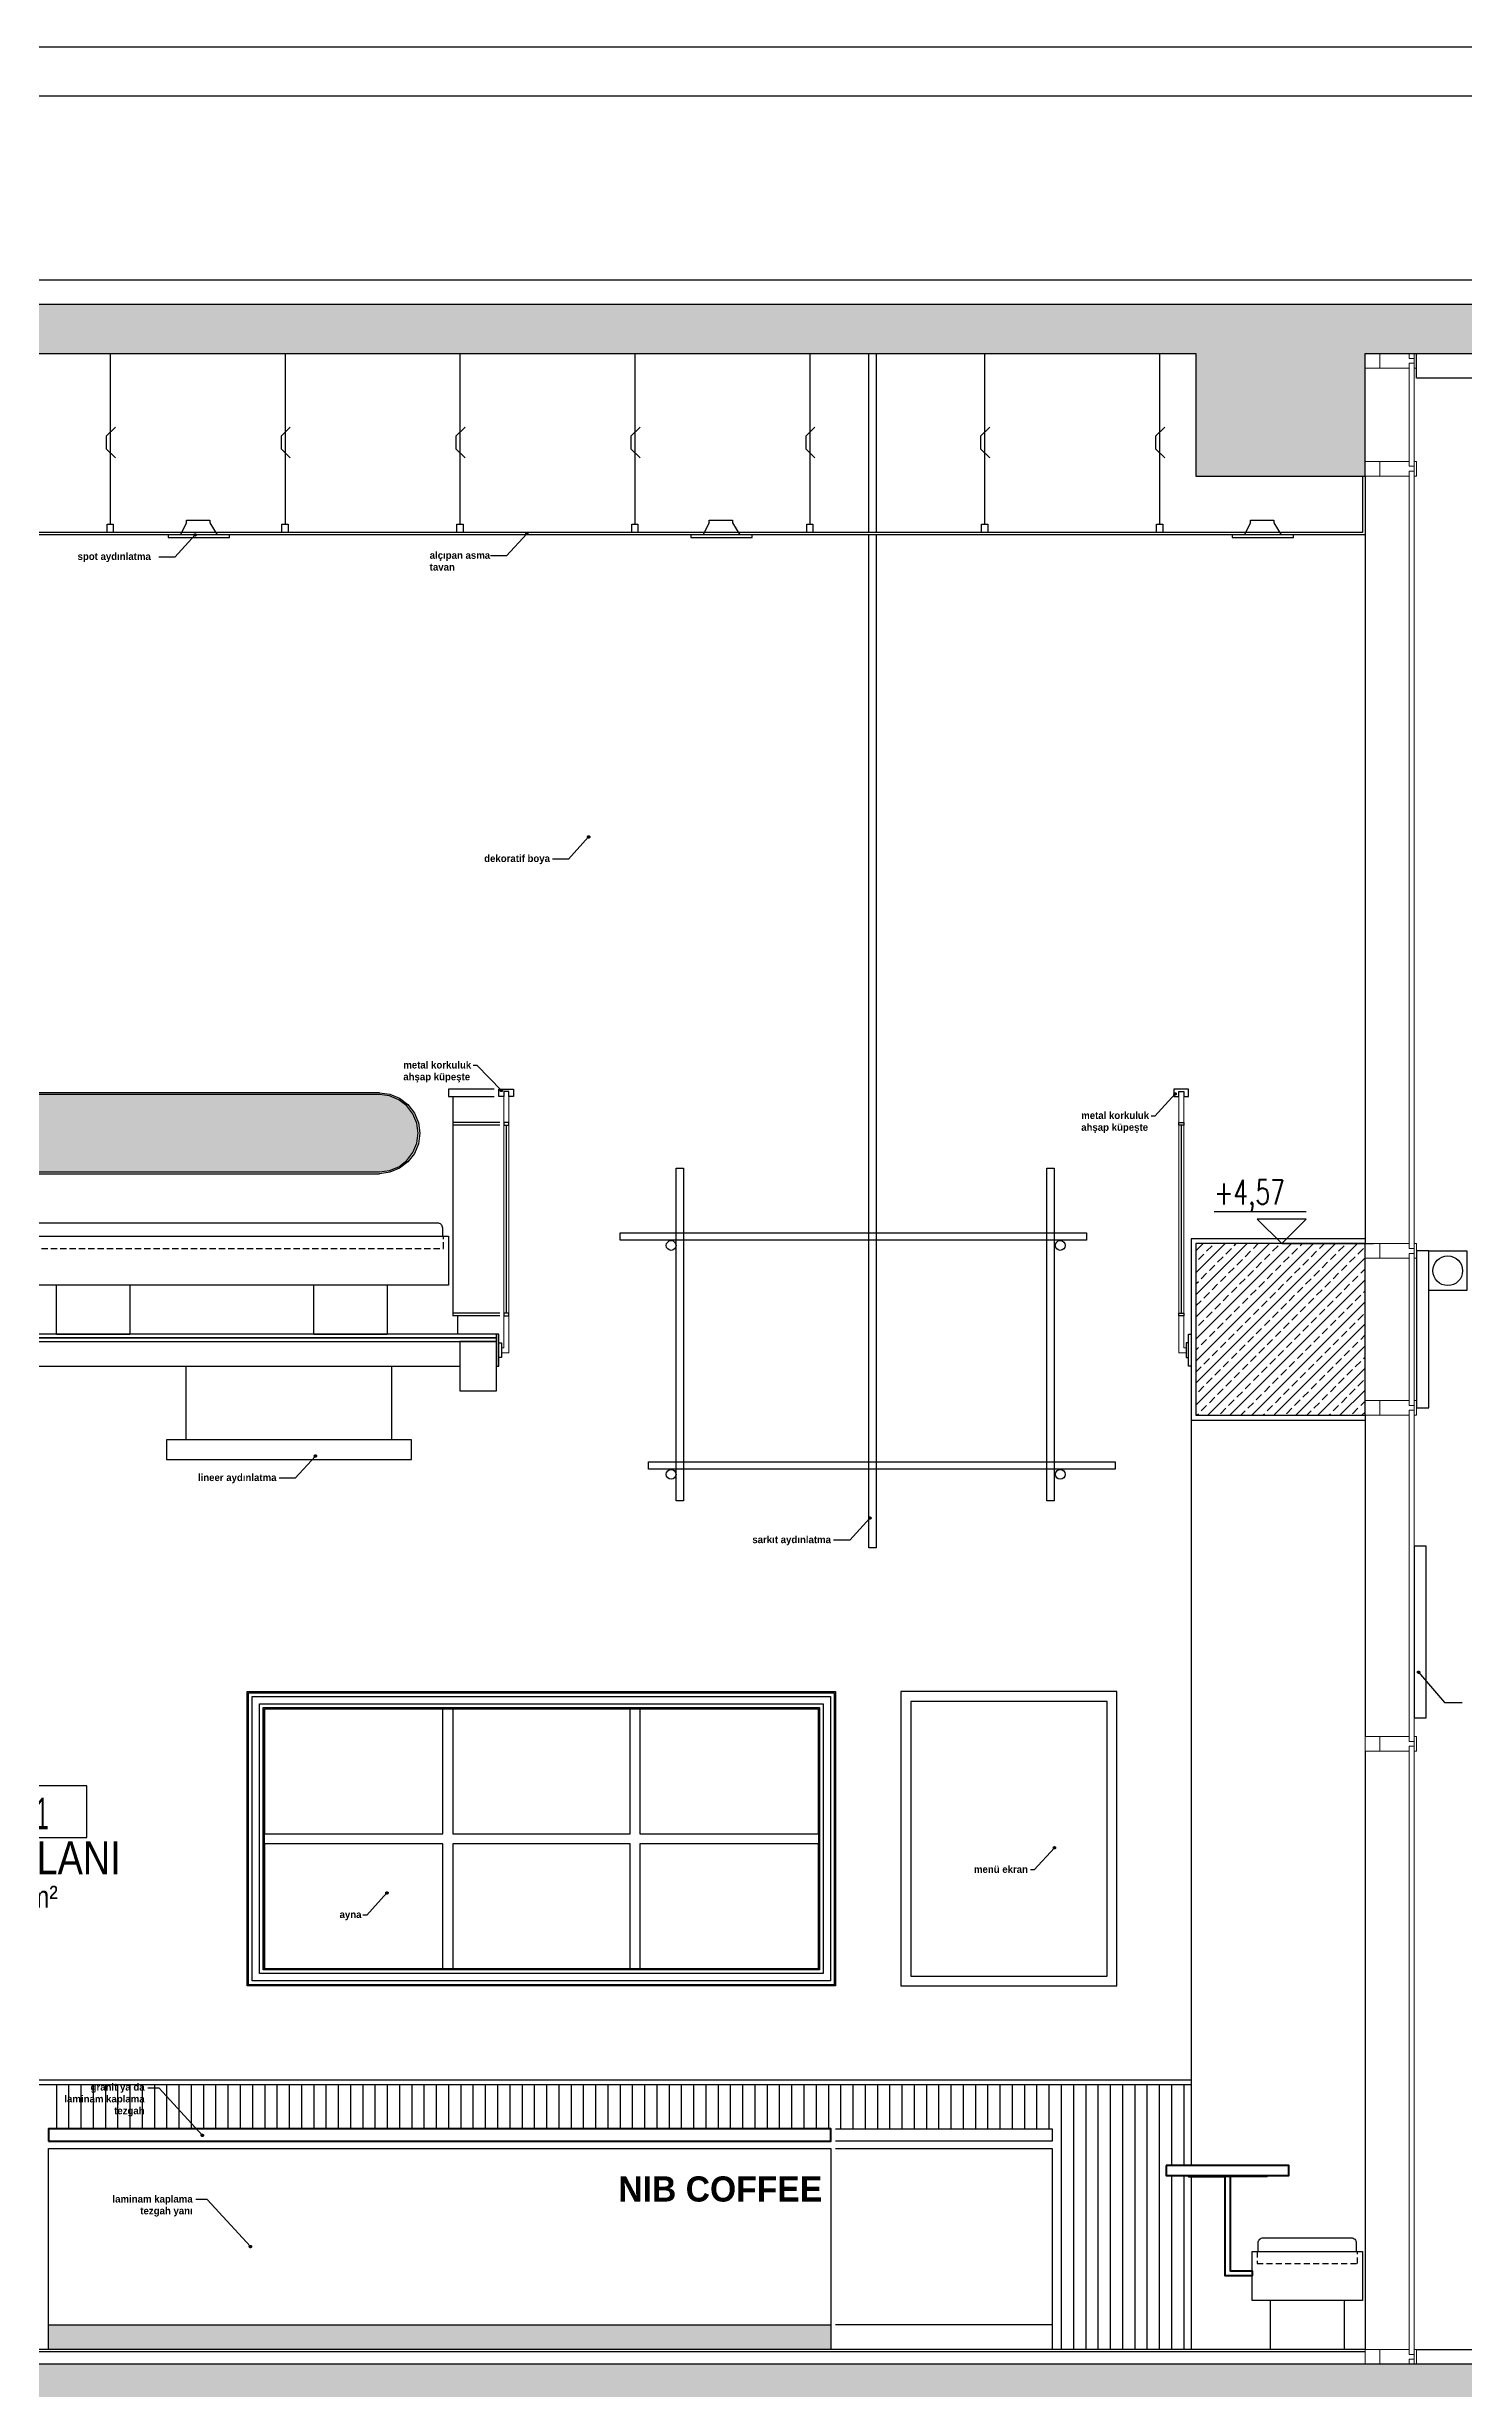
# Model space of a CAD drawing. Header units: millimetres. Extents: x 933584 to 974011, y 4545988 to 4553664.
# Drawn here: x 941756 to 942334, y 4547009 to 4547964 of the extents above; entities that cross this region are included whole.
import ezdxf
from ezdxf.enums import TextEntityAlignment as Align

# ---------------------------------------------------------------- set-up
doc = ezdxf.new("R2010")
doc.units = ezdxf.units.MM
doc.set_wipeout_variables(frame=1)
for name, pattern in [('( Hidden )', [0.375, 0.25, -0.125]), ('568_AVN_KES_01$0$HIDDEN', [0.375, 0.25, -0.125]), ('DOT2', [3.175, 0, -3.175]), ('HIDDEN', [9.525, 6.35, -3.175])]:
    doc.linetypes.add(name, pattern=pattern)
doc.layers.get('0').update_dxf_attribs({"color": 255})
for name, color, linetype in [('0-DMS-50', 143, 'Continuous'), ('0-HSL-HTC', 253, 'Continuous'), ('0-HSL-HTC_200', 1, 'Continuous'), ('0-HSL-SLD', 252, 'Continuous'), ('0-LNS-SLN', 6, 'Continuous'), ('0-LNS-SPL', 13, '568_AVN_KES_01$0$HIDDEN'), ('0-LNS-VLF', 11, 'Continuous'), ('0-TXT-PBX', 6, 'Continuous'), ('0-TXT-PTX_50', 8, 'Continuous'), ('2-SPS-RCN', 2, 'Continuous'), ('2-SPS-STC', 3, 'Continuous'), ('4-FNS-SFF', 13, 'Continuous')]:
    doc.layers.add(name, color=color, linetype=linetype)
for name, color, linetype, lineweight in [('2-SPS-IBW', 5, 'Continuous', 40), ('3-OPN-WDR', 4, 'Continuous', 18), ('568_AVN_KES_01$0$2-SPS-ALC', 3, 'Continuous', 13), ('DOĞRAMA', 8, 'Continuous', 15), ('TİBA_KOT', 171, 'Continuous', 25)]:
    doc.layers.add(name, color=color, linetype=linetype, lineweight=lineweight)
doc.styles.add('Century Gothic_B_3', font='GOTHICB.TTF', dxfattribs={"height": 4})
doc.styles.add('MAHAL YAZISI', font='ARIALN.TTF', dxfattribs={"width": 0.8})
doc.styles.get("Standard").update_dxf_attribs({"font": 'times.ttf'})
doc.styles.add('T_General', font='simplxtw.shx', dxfattribs={"width": 0.7, "height": 200})
pattern_1 = [(45, (946624.9096, 4556812.099), (-4.490128, 4.490128), []), (45, (946629.4, 4556812.099), (-4.490128, 4.490128), [3.175, -1.5875])]

# ---------------------------------------------------------------- blocks, each defined once
blk = doc.blocks.new('cvbxdb')
at = {"layer": '0-DMS-50'}
h = blk.add_hatch(dxfattribs=at)
h.set_pattern_fill('DELTA', color=256, scale=0.03)
h.set_pattern_definition([(30, (-20031.252, -6621.5032), (8e-09, 4.571999986), [1.524, -3.048]), (30, (-20032.572, -6619.2172), (8e-09, 4.571999986), [1.524, -3.048]), (90, (-20031.252, -6618.4552), (-3.95946813, 2.286), [1.524, -3.048]), (90, (-20028.6125, -6618.4552), (-3.95946813, 2.286), [1.524, -3.048]), (150, (-20031.252, -6621.5032), (-3.959468138, -2.285999986), [1.524, -3.048]), (150, (-20032.572, -6619.2172), (-3.959468138, -2.285999986), [1.524, -3.048])])
h.paths.add_polyline_path([(949733.34, 4544435.16), (949733.88, 4544439.24), (949733.34, 4544443.32), (949731.76, 4544447.13), (949729.26, 4544450.39), (949725.99, 4544452.9), (949722.19, 4544454.47), (949718.11, 4544455.01), (949484.51, 4544455.01), (949480.43, 4544454.47), (949476.63, 4544452.9), (949473.36, 4544450.39), (949470.86, 4544447.13), (949469.28, 4544443.32), (949468.75, 4544439.24), (949469.28, 4544435.16), (949470.86, 4544431.36), (949473.36, 4544428.1), (949476.63, 4544425.59), (949480.43, 4544424.02), (949484.51, 4544423.48), (949718.11, 4544423.48), (949722.19, 4544424.02), (949725.99, 4544425.59), (949729.26, 4544428.1), (949731.76, 4544431.36)])
blk.add_lwpolyline([(949458.81, 4544397.24), (949458.81, 4544400.74, -0.414214), (949460.81, 4544402.74), (949741.81, 4544402.74, -0.414214), (949743.81, 4544400.74), (949743.81, 4544397.24)], format="xyb", dxfattribs=at)
at = {"layer": '0-LNS-SLN'}
for p, q in [((949472.84, 4544450.91), (949476.26, 4544453.53)), ((949476.63, 4544452.9), (949473.36, 4544450.39)), ((949476.26, 4544453.53), (949480.24, 4544455.18)), ((949480.43, 4544454.47), (949476.63, 4544452.9)), ((949480.24, 4544455.18), (949484.51, 4544455.74)), ((949484.51, 4544455.01), (949480.43, 4544454.47)), ((949718.11, 4544455.74), (949484.51, 4544455.74)), ((949718.11, 4544455.01), (949484.51, 4544455.01)), ((949718.11, 4544455.74), (949722.38, 4544455.18)), ((949722.19, 4544454.47), (949718.11, 4544455.01)), ((949725.99, 4544452.9), (949722.19, 4544454.47)), ((949722.38, 4544455.18), (949726.36, 4544453.53)), ((949729.26, 4544450.39), (949725.99, 4544452.9)), ((949726.36, 4544453.53), (949729.78, 4544450.91)), ((949468.01, 4544439.24), (949468.57, 4544443.52)), ((949468.57, 4544443.52), (949470.22, 4544447.49)), ((949469.28, 4544443.32), (949468.75, 4544439.24)), ((949470.86, 4544447.13), (949469.28, 4544443.32)), ((949470.22, 4544447.49), (949472.84, 4544450.91)), ((949473.36, 4544450.39), (949470.86, 4544447.13)), ((949731.76, 4544447.13), (949729.26, 4544450.39)), ((949729.78, 4544450.91), (949732.4, 4544447.49)), ((949733.34, 4544443.32), (949731.76, 4544447.13)), ((949732.4, 4544447.49), (949734.05, 4544443.52)), ((949733.88, 4544439.24), (949733.34, 4544443.32)), ((949734.05, 4544443.52), (949734.61, 4544439.24)), ((949468.57, 4544434.97), (949468.01, 4544439.24)), ((949470.22, 4544430.99), (949468.57, 4544434.97)), ((949468.75, 4544439.24), (949469.28, 4544435.16)), ((949469.28, 4544435.16), (949470.86, 4544431.36)), ((949731.76, 4544431.36), (949733.34, 4544435.16)), ((949734.05, 4544434.97), (949732.4, 4544430.99)), ((949733.34, 4544435.16), (949733.88, 4544439.24)), ((949734.61, 4544439.24), (949734.05, 4544434.97)), ((949472.84, 4544427.58), (949470.22, 4544430.99)), ((949470.86, 4544431.36), (949473.36, 4544428.1)), ((949476.26, 4544424.96), (949472.84, 4544427.58)), ((949473.36, 4544428.1), (949476.63, 4544425.59)), ((949480.24, 4544423.31), (949476.26, 4544424.96)), ((949476.63, 4544425.59), (949480.43, 4544424.02)), ((949484.51, 4544422.74), (949480.24, 4544423.31)), ((949480.43, 4544424.02), (949484.51, 4544423.48)), ((949484.51, 4544423.48), (949718.11, 4544423.48)), ((949718.11, 4544423.48), (949722.19, 4544424.02)), ((949722.38, 4544423.31), (949718.11, 4544422.74)), ((949722.19, 4544424.02), (949725.99, 4544425.59)), ((949726.36, 4544424.96), (949722.38, 4544423.31)), ((949725.99, 4544425.59), (949729.26, 4544428.1)), ((949729.78, 4544427.58), (949726.36, 4544424.96)), ((949729.26, 4544428.1), (949731.76, 4544431.36)), ((949732.4, 4544430.99), (949729.78, 4544427.58)), ((949484.51, 4544422.74), (949718.11, 4544422.74))]:
    blk.add_line(p, q, dxfattribs=at)
blk.add_lwpolyline([(949733.34, 4544435.16), (949733.88, 4544439.24), (949733.34, 4544443.32), (949731.76, 4544447.13), (949729.26, 4544450.39), (949725.99, 4544452.9), (949722.19, 4544454.47), (949718.11, 4544455.01), (949484.51, 4544455.01), (949480.43, 4544454.47), (949476.63, 4544452.9), (949473.36, 4544450.39), (949470.86, 4544447.13), (949469.28, 4544443.32), (949468.75, 4544439.24), (949469.28, 4544435.16), (949470.86, 4544431.36), (949473.36, 4544428.1), (949476.63, 4544425.59), (949480.43, 4544424.02), (949484.51, 4544423.48), (949718.11, 4544423.48), (949722.19, 4544424.02), (949725.99, 4544425.59), (949729.26, 4544428.1), (949731.76, 4544431.36)], close=True, dxfattribs=at)
for points in [[(949746.31, 4544397.24), (949746.31, 4544377.24), (949456.31, 4544377.24), (949456.31, 4544397.24), (949746.31, 4544397.24)], [(949481.31, 4544377.24), (949481.31, 4544357.24), (949511.31, 4544357.24), (949511.31, 4544377.24)], [(949616.31, 4544377.24), (949616.31, 4544357.24), (949586.31, 4544357.24), (949586.31, 4544377.24)], [(949721.31, 4544377.24), (949721.31, 4544357.24), (949691.31, 4544357.24), (949691.31, 4544377.24)]]:
    blk.add_lwpolyline(points, dxfattribs=at)
at = {"layer": '0-LNS-SLN', "linetype": 'HIDDEN', "ltscale": 0.4}
blk.add_lwpolyline([(949458.31, 4544397.24), (949458.31, 4544392.24), (949744.31, 4544392.24), (949744.31, 4544397.24)], dxfattribs=at)
blk = doc.blocks.new('cgvbxcb')
at = {"layer": '0-LNS-SLN'}
for points in [[(949475.81, 4544546.61), (949475.81, 4544547.61), (949485.31, 4544547.61), (949485.31, 4544546.61), (949488.31, 4544541.61), (949473.31, 4544541.61), (949475.81, 4544546.61)], [(949475.81, 4544546.61), (949473.31, 4544541.61), (949468.31, 4544541.61), (949468.31, 4544540.61), (949488.31, 4544540.61), (949493.31, 4544540.61), (949493.31, 4544541.61), (949488.31, 4544541.61)]]:
    blk.add_lwpolyline(points, dxfattribs=at)
blk = doc.blocks.new('MAHAL_KODU')
at = {"layer": '0-TXT-PTX_50'}
blk.add_attdef('ALAN', text='', height=0.2, dxfattribs=at).set_placement((0, -0.95), align=Align.MIDDLE_CENTER)
at = {"linetype": 'DOT2', "ltscale": 10000}
blk.add_wipeout([(-0.748, 0.049), (0.721, 0.049), (0.722, -0.423), (-0.752, -0.425)], dxfattribs=at)
at = {"layer": '0-TXT-PBX'}
blk.add_lwpolyline([(-0.748, -0.422), (0.721, -0.422), (0.721, 0.049), (-0.748, 0.049)], close=True, dxfattribs=at)
at = {"layer": '0-TXT-PTX_50'}
for tag, p in [('MAHAL_KODU', (0, -0.2)), ('MEKAN_ADI', (0, -0.65))]:
    blk.add_attdef(tag, text='', height=0.3, dxfattribs=at).set_placement(p, align=Align.MIDDLE_CENTER)
blk = doc.blocks.new('SLV-FNS')
at = {"layer": 'TİBA_KOT'}
for p, q in [((-250, 260), (-1000, 260)), ((-450, 0), (-650, 200)), ((-250, 200), (-650, 200)), ((-250, 200), (-450, 0)), ((-450, 0), (300, 0))]:
    blk.add_line(p, q, dxfattribs=at)
at = {"layer": 'TİBA_KOT', "color": 8, "style": 'T_General', "width": 0.7}
blk.add_attdef('INCE', (-1000, 319), '', height=200, dxfattribs=at)

msp = doc.modelspace()

# ---------------------------------------------------------------- hatches: boundary and pattern name
at = {"layer": '0-HSL-HTC'}
h = msp.add_hatch(dxfattribs=at)
h.set_pattern_fill('GOST_GLASS', color=256, scale=0.3)
h.set_pattern_definition([(45, (-27346.3701, -5190.9862), (2.5455844123, 0), [1.5, -2.1]), (45, (-27345.7337, -5190.9862), (2.5455844123, 0), [0.6, -3]), (45, (-27346.3701, -5190.3498), (2.5455844123, 0), [0.6, -3])])
h.paths.add_polyline_path([(942075.77, 4547034.78), (941756.46, 4547034.78), (941756.46, 4547024.78), (942075.77, 4547024.78)])
at = {"layer": '0-HSL-HTC_200'}
h = msp.add_hatch(dxfattribs=at)
h.set_pattern_fill('ANSI33', color=256)
h.set_pattern_definition([(45, (946624.9096, 4557652.099), (-4.490128, 4.490128), []), (45, (946629.4, 4557652.099), (-4.490128, 4.490128), [3.175, -1.5875])])
h.paths.add_polyline_path([(942293.73, 4547858.78), (941347.39, 4547858.78), (941347.39, 4547838.78), (941489.73, 4547838.78), (941489.73, 4547788.78), (941549.73, 4547788.78), (941549.73, 4547838.78), (942224.73, 4547838.78), (942224.73, 4547788.78), (942293.73, 4547788.78), (942293.73, 4547838.78), (942799.73, 4547838.78), (942799.73, 4547858.78)])
h = msp.add_hatch(dxfattribs=at)
h.set_pattern_fill('ANSI33', color=256)
h.set_pattern_definition(pattern_1)
h.paths.add_polyline_path([(942224.73, 4547405.78), (942293.73, 4547405.78), (942293.73, 4547475.78), (942224.73, 4547475.78)])
h = msp.add_hatch(dxfattribs=at)
h.set_pattern_fill('ANSI33', color=256)
h.set_pattern_definition(pattern_1)
h.paths.add_polyline_path([(942293.73, 4547018.78), (941347.39, 4547018.78), (941347.39, 4546998.78), (941489.73, 4546998.78), (941489.73, 4546948.78), (941549.73, 4546948.78), (941549.73, 4546998.78), (942224.73, 4546998.78), (942224.73, 4546948.78), (942293.73, 4546948.78), (942293.73, 4546998.78), (942791.73, 4546998.78), (942791.73, 4547018.78)])
at = {"layer": '0-LNS-VLF', "linetype": 'HIDDEN', "ltscale": 0.5}
h = msp.add_hatch(color=256, dxfattribs=at)
h.dxf.hatch_style = 1
edge = h.paths.add_edge_path()
edge.add_arc((941816.34, 4547764.81), 0.467, 0, 360)
h = msp.add_hatch(color=256, dxfattribs=at)
h.dxf.hatch_style = 1
edge = h.paths.add_edge_path()
edge.add_arc((941951.69, 4547765.28), 0.467, 0, 360)
h = msp.add_hatch(color=256, dxfattribs=at)
h.dxf.hatch_style = 1
edge = h.paths.add_edge_path()
edge.add_arc((941976.91, 4547641.62), 0.467, 0, 360)
h = msp.add_hatch(color=256, dxfattribs=at)
h.dxf.hatch_style = 1
edge = h.paths.add_edge_path()
edge.add_arc((941941.3, 4547538.23), 0.467, 0, 360)
h = msp.add_hatch(color=256, dxfattribs=at)
h.dxf.hatch_style = 1
edge = h.paths.add_edge_path()
edge.add_arc((942216.23, 4547536.82), 0.467, 0, 360)
h = msp.add_hatch(color=256, dxfattribs=at)
h.dxf.hatch_style = 1
edge = h.paths.add_edge_path()
edge.add_arc((941865.44, 4547389.15), 0.467, 0, 360)
h = msp.add_hatch(color=256, dxfattribs=at)
h.dxf.hatch_style = 1
edge = h.paths.add_edge_path()
edge.add_arc((942091.68, 4547363.83), 0.467, 0, 360)
h = msp.add_hatch(color=256, dxfattribs=at)
h.dxf.hatch_style = 1
edge = h.paths.add_edge_path()
edge.add_arc((942315.57, 4547300.97), 0.467, 0, 360)
h = msp.add_hatch(color=256, dxfattribs=at)
h.dxf.hatch_style = 1
edge = h.paths.add_edge_path()
edge.add_arc((942167, 4547229.36), 0.467, 0, 360)
h = msp.add_hatch(color=256, dxfattribs=at)
h.dxf.hatch_style = 1
edge = h.paths.add_edge_path()
edge.add_arc((941894.61, 4547210.94), 0.467, 0, 360)
h = msp.add_hatch(color=256, dxfattribs=at)
h.dxf.hatch_style = 1
edge = h.paths.add_edge_path()
edge.add_arc((941819.3, 4547112.06), 0.467, 0, 360)
h = msp.add_hatch(color=256, dxfattribs=at)
h.dxf.hatch_style = 1
edge = h.paths.add_edge_path()
edge.add_arc((941990.72, 4547085.73), 0.467, 0, 360)
h = msp.add_hatch(color=256, dxfattribs=at)
h.dxf.hatch_style = 1
edge = h.paths.add_edge_path()
edge.add_arc((941838.92, 4547066.72), 0.467, 0, 360)

# ---------------------------------------------------------------- linework, layer by layer
at = {"color": 0}
for points in [[(941327.39, 4547963.85), (943427.39, 4547963.85), (943427.39, 4546463.85), (941327.39, 4546463.85)], [(941347.39, 4547943.85), (943407.39, 4547943.85), (943407.39, 4546483.85), (941347.39, 4546483.85)]]:
    msp.add_lwpolyline(points, close=True, dxfattribs=at)
at = {"layer": '0-DMS-50'}
for points in [[(942094.27, 4547764.78), (942094.27, 4547351.63), (942091.27, 4547351.63), (942091.27, 4547764.78)], [(942012.58, 4547506.55), (942015.58, 4547506.55), (942015.58, 4547370.92), (942012.58, 4547370.92), (942012.58, 4547506.55)], [(942163.92, 4547506.55), (942166.92, 4547506.55), (942166.92, 4547370.92), (942163.92, 4547370.92), (942163.92, 4547506.55)], [(942180.11, 4547480.18), (942180.11, 4547477.18), (941989.72, 4547477.18), (941989.72, 4547480.18), (942180.11, 4547480.18)], [(942191.79, 4547386.83), (942191.79, 4547383.83), (942001.4, 4547383.83), (942001.4, 4547386.83), (942191.79, 4547386.83)], [(941629.73, 4547134.78), (942222.73, 4547134.78)], [(941629.73, 4547132.78), (942222.73, 4547132.78)], [(941759.73, 4547132.78), (941759.73, 4547114.78)], [(941764.73, 4547132.78), (941764.73, 4547114.78)], [(941769.73, 4547132.78), (941769.73, 4547114.78)], [(941774.73, 4547132.78), (941774.73, 4547114.78)], [(941779.73, 4547132.78), (941779.73, 4547114.78)], [(941784.73, 4547132.78), (941784.73, 4547114.78)], [(941789.73, 4547132.78), (941789.73, 4547114.78)], [(941794.73, 4547132.78), (941794.73, 4547114.78)], [(941799.73, 4547132.78), (941799.73, 4547114.78)], [(941804.73, 4547132.78), (941804.73, 4547114.78)], [(941809.73, 4547132.78), (941809.73, 4547114.78)], [(941814.73, 4547132.78), (941814.73, 4547114.78)], [(941819.73, 4547132.78), (941819.73, 4547114.78)], [(941824.73, 4547132.78), (941824.73, 4547114.78)], [(941829.73, 4547132.78), (941829.73, 4547114.78)], [(941834.73, 4547132.78), (941834.73, 4547114.78)], [(941839.73, 4547132.78), (941839.73, 4547114.78)], [(941844.73, 4547132.78), (941844.73, 4547114.78)], [(941849.73, 4547132.78), (941849.73, 4547114.78)], [(941854.73, 4547132.78), (941854.73, 4547114.78)], [(941859.73, 4547132.78), (941859.73, 4547114.78)], [(941864.73, 4547132.78), (941864.73, 4547114.78)], [(941869.73, 4547132.78), (941869.73, 4547114.78)], [(941874.73, 4547132.78), (941874.73, 4547114.78)], [(941879.73, 4547132.78), (941879.73, 4547114.78)], [(941884.73, 4547132.78), (941884.73, 4547114.78)], [(941889.73, 4547132.78), (941889.73, 4547114.78)], [(941894.73, 4547132.78), (941894.73, 4547114.78)], [(941899.73, 4547132.78), (941899.73, 4547114.78)], [(941904.73, 4547132.78), (941904.73, 4547114.78)], [(941909.73, 4547132.78), (941909.73, 4547114.78)], [(941914.73, 4547132.78), (941914.73, 4547114.78)], [(941919.73, 4547132.78), (941919.73, 4547114.78)], [(941924.73, 4547132.78), (941924.73, 4547114.78)], [(941929.73, 4547132.78), (941929.73, 4547114.78)], [(941934.73, 4547132.78), (941934.73, 4547114.78)], [(941939.73, 4547132.78), (941939.73, 4547114.78)], [(941944.73, 4547132.78), (941944.73, 4547114.78)], [(941949.73, 4547132.78), (941949.73, 4547114.78)], [(941954.73, 4547132.78), (941954.73, 4547114.78)], [(941959.73, 4547132.78), (941959.73, 4547114.78)], [(941964.73, 4547132.78), (941964.73, 4547114.78)], [(941969.73, 4547132.78), (941969.73, 4547114.78)], [(941974.73, 4547132.78), (941974.73, 4547114.78)], [(941979.73, 4547132.78), (941979.73, 4547114.78)], [(941984.73, 4547132.78), (941984.73, 4547114.78)], [(941989.73, 4547132.78), (941989.73, 4547114.78)], [(941994.73, 4547132.78), (941994.73, 4547114.78)], [(941999.73, 4547132.78), (941999.73, 4547114.78)], [(942004.73, 4547132.78), (942004.73, 4547114.78)], [(942009.73, 4547132.78), (942009.73, 4547114.78)], [(942014.73, 4547132.78), (942014.73, 4547114.78)], [(942019.73, 4547132.78), (942019.73, 4547114.78)], [(942024.73, 4547132.78), (942024.73, 4547114.78)], [(942029.73, 4547132.78), (942029.73, 4547114.78)], [(942034.73, 4547132.78), (942034.73, 4547114.78)], [(942039.73, 4547132.78), (942039.73, 4547114.78)], [(942044.73, 4547132.78), (942044.73, 4547114.78)], [(942049.73, 4547132.78), (942049.73, 4547114.78)], [(942054.73, 4547132.78), (942054.73, 4547114.78)], [(942059.73, 4547132.78), (942059.73, 4547114.78)], [(942064.73, 4547132.78), (942064.73, 4547114.78)], [(942069.73, 4547132.78), (942069.73, 4547114.78)], [(942074.73, 4547132.78), (942074.73, 4547114.78)], [(942079.73, 4547132.78), (942079.73, 4547114.78)], [(942084.73, 4547132.78), (942084.73, 4547114.78)], [(942089.73, 4547132.78), (942089.73, 4547114.78)], [(942094.73, 4547132.78), (942094.73, 4547114.78)], [(942099.73, 4547132.78), (942099.73, 4547114.78)], [(942104.73, 4547132.78), (942104.73, 4547114.78)], [(942109.73, 4547132.78), (942109.73, 4547114.78)], [(942114.73, 4547132.78), (942114.73, 4547114.78)], [(942119.73, 4547132.78), (942119.73, 4547114.78)], [(942124.73, 4547132.78), (942124.73, 4547114.78)], [(942129.73, 4547132.78), (942129.73, 4547114.78)], [(942134.73, 4547132.78), (942134.73, 4547114.78)], [(942139.73, 4547132.78), (942139.73, 4547114.78)], [(942144.73, 4547132.78), (942144.73, 4547114.78)], [(942149.73, 4547132.78), (942149.73, 4547114.78)], [(942154.73, 4547132.78), (942154.73, 4547114.78)], [(942159.73, 4547132.78), (942159.73, 4547114.78)], [(942164.73, 4547132.78), (942164.73, 4547114.78)], [(942169.73, 4547132.78), (942169.73, 4547024.78)], [(942174.73, 4547132.78), (942174.73, 4547024.78)], [(942179.73, 4547132.78), (942179.73, 4547024.78)], [(942184.73, 4547132.78), (942184.73, 4547024.78)], [(942189.73, 4547132.78), (942189.73, 4547024.78)], [(942194.73, 4547132.78), (942194.73, 4547024.78)], [(942199.73, 4547132.78), (942199.73, 4547024.78)], [(942204.73, 4547132.78), (942204.73, 4547024.78)], [(942209.73, 4547132.78), (942209.73, 4547024.78)], [(942214.73, 4547132.78), (942214.73, 4547099.78)], [(942219.73, 4547132.78), (942219.73, 4547099.78)]]:
    msp.add_lwpolyline(points, dxfattribs=at)
for points in [[(941844.65, 4547235.04), (941917.48, 4547235.04), (941917.48, 4547286.04), (941844.65, 4547286.04)], [(941921.48, 4547286.04), (941921.48, 4547235.04), (941993.81, 4547235.04), (941993.81, 4547286.04)], [(941997.81, 4547286.04), (941997.81, 4547235.04), (942070.65, 4547235.04), (942070.65, 4547286.04)], [(941917.48, 4547180.04), (941917.48, 4547231.04), (941844.65, 4547231.04), (941844.65, 4547180.04)], [(941993.81, 4547180.04), (941993.81, 4547231.04), (941921.48, 4547231.04), (941921.48, 4547180.04)], [(942070.65, 4547231.04), (941997.81, 4547231.04), (941997.81, 4547180.04), (942070.65, 4547180.04)]]:
    msp.add_lwpolyline(points, close=True, dxfattribs=at)
msp.add_lwpolyline([(942250.14, 4547064.78), (942250.14, 4547068.28, -0.414214), (942252.14, 4547070.28), (942288.14, 4547070.28, -0.414214), (942290.14, 4547068.28), (942290.14, 4547064.78)], format="xyb", dxfattribs=at)
for centre in [(942010.58, 4547475.01), (942169.35, 4547475.01), (942010.58, 4547381.66), (942169.35, 4547381.66)]:
    msp.add_circle(centre, 2, dxfattribs=at)
at = {"layer": '0-HSL-HTC_200', "color": 8}
for points in [[(942222.73, 4547403.78), (942222.73, 4547099.78)], [(942222.73, 4547095.78), (942222.73, 4547024.78)]]:
    msp.add_lwpolyline(points, dxfattribs=at)
at = {"layer": '0-HSL-SLD'}
for points in [[(942293.73, 4547788.78), (942293.73, 4547475.78)], [(941938.34, 4547538.78), (941919.71, 4547538.78), (941919.71, 4547535.78), (941938.34, 4547535.78)], [(941921.44, 4547535.78), (941921.44, 4547446.26)], [(941940.66, 4547525.2), (941921.44, 4547525.2)], [(941940.66, 4547524.05), (941921.44, 4547524.05)], [(941940.66, 4547447.42), (941921.44, 4547447.42)], [(941940.66, 4547446.26), (941921.44, 4547446.26)], [(941923.47, 4547446.26), (941923.47, 4547438.78)], [(942293.73, 4547405.78), (942293.73, 4547274.78)], [(942293.73, 4547268.78), (942293.73, 4547024.78)], [(942077.65, 4547114.78), (942166.05, 4547114.78), (942166.05, 4547109.78), (942077.65, 4547109.78)], [(942077.65, 4547106.78), (942166.05, 4547106.78), (942166.05, 4547034.78), (942077.65, 4547034.78)], [(942214.73, 4547095.78), (942214.73, 4547024.78)], [(942219.73, 4547095.78), (942219.73, 4547024.78)], [(942166.05, 4547034.78), (942166.05, 4547024.78)]]:
    msp.add_lwpolyline(points, dxfattribs=at)
for points in [[(942192.5, 4547293.04), (942104.36, 4547293.04), (942104.36, 4547173.04), (942192.5, 4547173.04)], [(942188.5, 4547289.04), (942108.36, 4547289.04), (942108.36, 4547177.04), (942188.5, 4547177.04)]]:
    msp.add_lwpolyline(points, close=True, dxfattribs=at)
at = {"layer": '0-LNS-SLN'}
for points in [[(942091.27, 4547765.78), (942091.27, 4547838.78), (942094.27, 4547838.78)], [(942094.27, 4547838.78), (942094.27, 4547765.78)], [(942319.73, 4547472.78), (942335.23, 4547472.78), (942335.23, 4547456.64), (942319.73, 4547456.64), (942319.73, 4547472.78)], [(941812.67, 4547395.78), (941812.67, 4547425.78)], [(941896.67, 4547395.78), (941896.67, 4547425.78)], [(941904.67, 4547395.78), (941804.67, 4547395.78), (941804.67, 4547387.78), (941904.67, 4547387.78), (941904.67, 4547395.78)], [(941837.65, 4547293.04), (942077.65, 4547293.04), (942077.65, 4547173.04), (941837.65, 4547173.04), (941837.65, 4547293.04)], [(941756.46, 4547024.78), (941756.46, 4547106.78), (942075.77, 4547106.78), (942075.77, 4547024.78)], [(942292.64, 4547064.78), (942292.64, 4547044.78), (942247.64, 4547044.78), (942247.64, 4547064.78), (942292.64, 4547064.78)], [(942285.14, 4547044.78), (942285.14, 4547024.78), (942255.14, 4547024.78), (942255.14, 4547044.78)], [(941756.46, 4547034.78), (942075.77, 4547034.78)]]:
    msp.add_lwpolyline(points, dxfattribs=at)
for points in [[(941942.31, 4547537.78), (941942.31, 4547535.78), (941940.31, 4547535.78), (941940.31, 4547538.78), (941943.31, 4547538.78), (941946.31, 4547538.78), (941946.31, 4547535.78), (941944.31, 4547535.78), (941944.31, 4547537.78), (941942.31, 4547537.78)], [(942219.73, 4547537.78), (942219.73, 4547535.78), (942221.73, 4547535.78), (942221.73, 4547538.78), (942218.73, 4547538.78), (942215.73, 4547538.78), (942215.73, 4547535.78), (942217.73, 4547535.78), (942217.73, 4547537.78), (942219.73, 4547537.78)], [(941942.31, 4547524.05), (941944.31, 4547524.05), (941944.31, 4547525.2), (941942.31, 4547525.2)], [(942219.73, 4547524.05), (942217.73, 4547524.05), (942217.73, 4547525.2), (942219.73, 4547525.2)], [(942314.73, 4547472.78), (942314.73, 4547408.78), (942319.73, 4547408.78), (942319.73, 4547472.78)], [(941942.31, 4547446.26), (941944.31, 4547446.26), (941944.31, 4547447.42), (941942.31, 4547447.42)], [(942219.73, 4547446.26), (942217.73, 4547446.26), (942217.73, 4547447.42), (942219.73, 4547447.42)], [(941940.31, 4547432.28), (941940.31, 4547435.28), (941941.31, 4547435.28), (941941.31, 4547429.28), (941940.31, 4547429.28)], [(942221.73, 4547432.28), (942221.73, 4547435.28), (942220.73, 4547435.28), (942220.73, 4547429.28), (942221.73, 4547429.28)], [(942313.73, 4547352.38), (942313.73, 4547282.38), (942318.73, 4547282.38), (942318.73, 4547352.38)], [(941838.15, 4547292.54), (942077.15, 4547292.54), (942077.15, 4547173.54), (941838.15, 4547173.54)], [(941839.65, 4547291.04), (942075.65, 4547291.04), (942075.65, 4547175.04), (941839.65, 4547175.04)], [(941842.65, 4547288.04), (942072.65, 4547288.04), (942072.65, 4547178.04), (941842.65, 4547178.04)], [(941844.15, 4547286.54), (942071.15, 4547286.54), (942071.15, 4547179.54), (941844.15, 4547179.54)], [(941844.65, 4547286.04), (942070.65, 4547286.04), (942070.65, 4547180.04), (941844.65, 4547180.04)]]:
    msp.add_lwpolyline(points, close=True, dxfattribs=at)
at = {"layer": '0-LNS-SLN', "linetype": '( Hidden )', "ltscale": 10, "const_width": 0.5}
for points in [[(941943.31, 4547524.05), (941943.31, 4547447.42)], [(942218.73, 4547524.05), (942218.73, 4547447.42)]]:
    msp.add_lwpolyline(points, dxfattribs=at)
at = {"layer": '0-LNS-SLN', "linetype": 'HIDDEN', "ltscale": 0.4}
msp.add_lwpolyline([(942249.64, 4547064.78), (942249.64, 4547059.78), (942290.64, 4547059.78), (942290.64, 4547064.78)], dxfattribs=at)
at = {"layer": '0-LNS-SLN'}
msp.add_circle((942327.48, 4547464.71), 6.06, dxfattribs=at)
at = {"layer": '0-LNS-SPL'}
for points in [[(941347.39, 4547858.78), (941347.39, 4547868.78), (942473.73, 4547868.78)], [(942493.73, 4547868.78), (942809.73, 4547868.78), (942809.73, 4547828.78), (942314.73, 4547828.78), (942314.73, 4547838.78)], [(942314.73, 4547024.78), (942756.73, 4547024.78)]]:
    msp.add_lwpolyline(points, dxfattribs=at)
at = {"layer": '0-LNS-SPL', "linetype": 'ByBlock', "ltscale": 0.5}
msp.add_lwpolyline([(942293.73, 4547477.78), (942222.73, 4547477.78), (942222.73, 4547403.78), (942293.73, 4547403.78)], dxfattribs=at)
at = {"layer": '0-LNS-SPL', "linetype": 'ByBlock'}
for points in [[(941939.31, 4547437.28), (941939.31, 4547438.78), (941549.73, 4547438.78), (941549.73, 4547437.28)], [(941939.31, 4547435.78), (941939.31, 4547437.28), (941549.73, 4547437.28), (941549.73, 4547435.78)], [(941939.31, 4547438.78), (941939.31, 4547425.78), (941940.31, 4547425.78), (941940.31, 4547438.78)], [(942222.73, 4547438.78), (942222.73, 4547425.78), (942221.73, 4547425.78), (942221.73, 4547438.78)]]:
    msp.add_lwpolyline(points, close=True, dxfattribs=at)
for points in [[(941653.84, 4547435.78), (941924.31, 4547435.78)], [(942293.73, 4547024.78), (941347.39, 4547024.78)], [(942293.73, 4547023.78), (941347.39, 4547023.78)]]:
    msp.add_lwpolyline(points, dxfattribs=at)
at = {"layer": '0-LNS-VLF', "ltscale": 0.5}
for points in [[(941816.34, 4547764.81), (941808.11, 4547755.76), (941801.55, 4547755.76)], [(941951.69, 4547765.28), (941943.46, 4547756.23), (941936.9, 4547756.23)], [(941976.91, 4547641.62), (941968.68, 4547632.57), (941962.13, 4547632.57)], [(941941.3, 4547538.23), (941931.39, 4547548.36), (941929.81, 4547548.36)], [(942216.23, 4547536.82), (942208, 4547527.77), (942206.43, 4547527.77)], [(941865.44, 4547389.15), (941857.21, 4547380.1), (941850.65, 4547380.1)], [(942091.68, 4547363.83), (942083.45, 4547354.78), (942076.9, 4547354.78)], [(942315.57, 4547300.97), (942326.17, 4547288.58), (942333.31, 4547288.58)], [(942167, 4547229.36), (942158.77, 4547220.31), (942157.19, 4547220.31)], [(941894.61, 4547210.94), (941886.38, 4547201.88), (941884.8, 4547201.88)], [(941819.3, 4547112.06), (941801.61, 4547131.33), (941797.06, 4547131.33)], [(941838.92, 4547066.72), (941821.23, 4547085.99), (941816.68, 4547085.99)]]:
    msp.add_lwpolyline(points, dxfattribs=at)
at = {"layer": '0-LNS-VLF', "linetype": 'HIDDEN', "ltscale": 0.5}
for centre in [(941816.34, 4547764.81), (941951.69, 4547765.28), (941976.91, 4547641.62), (941941.3, 4547538.23), (942216.23, 4547536.82), (941865.44, 4547389.15), (942091.68, 4547363.83), (942315.57, 4547300.97), (942167, 4547229.36), (941894.61, 4547210.94), (941819.3, 4547112.06), (941990.72, 4547085.73), (941838.92, 4547066.72)]:
    msp.add_circle(centre, 0.467, dxfattribs=at)
at = {"layer": '2-SPS-IBW'}
for points in [[(941756.46, 4547109.78), (942075.77, 4547109.78), (942075.77, 4547114.78), (941756.46, 4547114.78)], [(942212.64, 4547099.78), (942212.64, 4547095.78), (942262.64, 4547095.78), (942262.64, 4547099.78)]]:
    msp.add_lwpolyline(points, close=True, dxfattribs=at)
for points in [[(942221.64, 4547095.78), (942221.64, 4547095.28), (942236.64, 4547095.28)], [(942253.64, 4547095.78), (942253.64, 4547095.28), (942236.64, 4547095.28)], [(942238.64, 4547095.28), (942238.64, 4547056.78), (942247.64, 4547056.78), (942247.64, 4547054.78), (942236.64, 4547054.78), (942236.64, 4547095.28)]]:
    msp.add_lwpolyline(points, dxfattribs=at)
at = {"layer": '2-SPS-RCN'}
for points in [[(942293.73, 4547858.78), (941347.39, 4547858.78), (941347.39, 4547838.78), (941489.73, 4547838.78), (941489.73, 4547788.78), (941549.73, 4547788.78), (941549.73, 4547838.78), (942224.73, 4547838.78), (942224.73, 4547788.78), (942293.73, 4547788.78), (942293.73, 4547838.78), (942799.73, 4547838.78), (942799.73, 4547858.78), (942293.73, 4547858.78)], [(942224.73, 4547405.78), (942293.73, 4547405.78), (942293.73, 4547475.78), (942224.73, 4547475.78)]]:
    msp.add_lwpolyline(points, close=True, dxfattribs=at)
msp.add_lwpolyline([(942293.73, 4547018.78), (941347.39, 4547018.78), (941347.39, 4546998.78), (941489.73, 4546998.78), (941489.73, 4546948.78), (941549.73, 4546948.78), (941549.73, 4546998.78), (942224.73, 4546998.78), (942224.73, 4546948.78), (942293.73, 4546948.78), (942293.73, 4546998.78), (942791.73, 4546998.78), (942791.73, 4547018.78), (942293.73, 4547018.78)], dxfattribs=at)
at = {"layer": '2-SPS-STC'}
msp.add_lwpolyline([(941939.31, 4547415.78), (941939.31, 4547435.78), (941924.31, 4547435.78), (941924.31, 4547415.78), (941939.31, 4547415.78)], close=True, dxfattribs=at)
msp.add_lwpolyline([(941653.84, 4547425.78), (941924.31, 4547425.78)], dxfattribs=at)
at = {"layer": '3-OPN-WDR'}
for points in [[(942311.73, 4547834.78), (942313.73, 4547834.78), (942313.73, 4547792.78), (942311.73, 4547792.78)], [(942311.73, 4547790.78), (942313.73, 4547790.78), (942313.73, 4547473.78), (942311.73, 4547473.78)], [(942313.73, 4547471.78), (942311.73, 4547471.78), (942311.73, 4547409.78), (942313.73, 4547409.78)], [(942311.73, 4547407.78), (942313.73, 4547407.78), (942313.73, 4547272.78), (942311.73, 4547272.78)], [(942313.73, 4547270.78), (942311.73, 4547270.78), (942311.73, 4547022.78), (942313.73, 4547022.78)]]:
    msp.add_lwpolyline(points, close=True, dxfattribs=at)
at = {"layer": '4-FNS-SFF'}
for points in [[(941781.66, 4547838.78), (941781.66, 4547769.16)], [(941853.03, 4547838.78), (941853.03, 4547769.16)], [(941924.39, 4547838.78), (941924.39, 4547769.16)], [(941995.76, 4547838.78), (941995.76, 4547769.16)], [(942067.12, 4547838.78), (942067.12, 4547769.16)], [(942138.49, 4547838.78), (942138.49, 4547769.16)], [(942209.86, 4547838.78), (942209.86, 4547769.16)], [(941783.81, 4547808.8), (941780.04, 4547805.03), (941780.04, 4547799.97), (941783.81, 4547796.2)], [(941855.17, 4547808.8), (941851.4, 4547805.03), (941851.4, 4547799.97), (941855.17, 4547796.2)], [(941926.54, 4547808.8), (941922.77, 4547805.03), (941922.77, 4547799.97), (941926.54, 4547796.2)], [(941997.9, 4547808.8), (941994.14, 4547805.03), (941994.14, 4547799.97), (941997.9, 4547796.2)], [(942069.27, 4547808.8), (942065.5, 4547805.03), (942065.5, 4547799.97), (942069.27, 4547796.2)], [(942140.64, 4547808.8), (942136.87, 4547805.03), (942136.87, 4547799.97), (942140.64, 4547796.2)], [(942212, 4547808.8), (942208.23, 4547805.03), (942208.23, 4547799.97), (942212, 4547796.2)], [(942293.73, 4547788.78), (942293.73, 4547764.78), (941491.79, 4547764.78), (941491.79, 4547788.78)], [(942292.73, 4547788.78), (942292.73, 4547765.78), (941492.79, 4547765.78), (941492.79, 4547788.78)]]:
    msp.add_lwpolyline(points, dxfattribs=at)
for points in [[(941780.42, 4547765.78), (941780.42, 4547769.16), (941782.96, 4547769.16), (941782.96, 4547765.78)], [(941851.79, 4547765.78), (941851.79, 4547769.16), (941854.32, 4547769.16), (941854.32, 4547765.78)], [(941923.16, 4547765.78), (941923.16, 4547769.16), (941925.69, 4547769.16), (941925.69, 4547765.78)], [(941994.52, 4547765.78), (941994.52, 4547769.16), (941997.05, 4547769.16), (941997.05, 4547765.78)], [(942065.89, 4547765.78), (942065.89, 4547769.16), (942068.42, 4547769.16), (942068.42, 4547765.78)], [(942137.25, 4547765.78), (942137.25, 4547769.16), (942139.79, 4547769.16), (942139.79, 4547765.78)], [(942208.62, 4547765.78), (942208.62, 4547769.16), (942211.15, 4547769.16), (942211.15, 4547765.78)]]:
    msp.add_lwpolyline(points, close=True, dxfattribs=at)
at = {"layer": '568_AVN_KES_01$0$2-SPS-ALC'}
for points in [[(941941.31, 4547431.28), (941944.31, 4547431.28), (941944.31, 4547537.78), (941942.31, 4547537.78), (941942.31, 4547433.28), (941941.31, 4547433.28)], [(942220.73, 4547431.28), (942217.73, 4547431.28), (942217.73, 4547537.78), (942219.73, 4547537.78), (942219.73, 4547433.28), (942220.73, 4547433.28)]]:
    msp.add_lwpolyline(points, dxfattribs=at)
at = {"layer": 'DOĞRAMA', "color": 253, "true_color": 0xadadad}
for p, q in [((942293.73, 4547832.78), (942293.73, 4547838.78)), ((942293.73, 4547838.78), (942299.73, 4547838.78)), ((942299.73, 4547838.78), (942299.73, 4547832.78)), ((942299.73, 4547832.78), (942293.73, 4547832.78)), ((942293.73, 4547788.78), (942293.73, 4547794.78)), ((942293.73, 4547794.78), (942299.73, 4547794.78)), ((942299.73, 4547788.78), (942293.73, 4547788.78)), ((942299.73, 4547794.78), (942299.73, 4547788.78)), ((942293.73, 4547469.78), (942293.73, 4547475.78)), ((942293.73, 4547475.78), (942299.73, 4547475.78)), ((942299.73, 4547475.78), (942299.73, 4547469.78)), ((942299.73, 4547469.78), (942293.73, 4547469.78)), ((942293.73, 4547405.78), (942293.73, 4547411.78)), ((942293.73, 4547411.78), (942299.73, 4547411.78)), ((942299.73, 4547405.78), (942293.73, 4547405.78)), ((942299.73, 4547411.78), (942299.73, 4547405.78)), ((942293.73, 4547268.78), (942293.73, 4547274.78)), ((942293.73, 4547274.78), (942299.73, 4547274.78)), ((942299.73, 4547274.78), (942299.73, 4547268.78)), ((942299.73, 4547268.78), (942293.73, 4547268.78)), ((942293.73, 4547018.78), (942293.73, 4547024.78)), ((942293.73, 4547024.78), (942299.73, 4547024.78)), ((942299.73, 4547024.78), (942299.73, 4547018.78)), ((942299.73, 4547018.78), (942293.73, 4547018.78))]:
    msp.add_line(p, q, dxfattribs=at)
for points in [[(942299.73, 4547838.78), (942311.73, 4547838.78), (942311.73, 4547836.78), (942313.73, 4547836.78), (942313.73, 4547834.78), (942311.73, 4547834.78), (942311.73, 4547832.78), (942299.73, 4547832.78), (942299.73, 4547838.78)], [(942299.73, 4547794.78), (942311.73, 4547794.78), (942311.73, 4547792.78), (942313.73, 4547792.78), (942313.73, 4547790.78), (942311.73, 4547790.78), (942311.73, 4547788.78), (942299.73, 4547788.78), (942299.73, 4547794.78)], [(942299.73, 4547475.78), (942311.73, 4547475.78), (942311.73, 4547473.78), (942313.73, 4547473.78), (942313.73, 4547471.78), (942311.73, 4547471.78), (942311.73, 4547469.78), (942299.73, 4547469.78), (942299.73, 4547475.78)], [(942299.73, 4547411.78), (942311.73, 4547411.78), (942311.73, 4547409.78), (942313.73, 4547409.78), (942313.73, 4547407.78), (942311.73, 4547407.78), (942311.73, 4547405.78), (942299.73, 4547405.78), (942299.73, 4547411.78)], [(942299.73, 4547274.78), (942311.73, 4547274.78), (942311.73, 4547272.78), (942313.73, 4547272.78), (942313.73, 4547270.78), (942311.73, 4547270.78), (942311.73, 4547268.78), (942299.73, 4547268.78), (942299.73, 4547274.78)], [(942299.73, 4547024.78), (942311.73, 4547024.78), (942311.73, 4547022.78), (942313.73, 4547022.78), (942313.73, 4547020.78), (942311.73, 4547020.78), (942311.73, 4547018.78), (942299.73, 4547018.78), (942299.73, 4547024.78)]]:
    msp.add_lwpolyline(points, dxfattribs=at)
for points in [[(942313.73, 4547838.78), (942313.73, 4547832.78), (942314.73, 4547832.78), (942314.73, 4547838.78)], [(942313.73, 4547794.78), (942313.73, 4547788.78), (942314.73, 4547788.78), (942314.73, 4547794.78)], [(942313.73, 4547475.78), (942313.73, 4547469.78), (942314.73, 4547469.78), (942314.73, 4547475.78)], [(942313.73, 4547411.78), (942313.73, 4547405.78), (942314.73, 4547405.78), (942314.73, 4547411.78)], [(942313.73, 4547274.78), (942313.73, 4547268.78), (942314.73, 4547268.78), (942314.73, 4547274.78)], [(942313.73, 4547024.78), (942313.73, 4547018.78), (942314.73, 4547018.78), (942314.73, 4547024.78)]]:
    msp.add_lwpolyline(points, close=True, dxfattribs=at)

# ---------------------------------------------------------------- block references
ref = msp.add_blockref('SLV-FNS', (942282.21, 4547475.78), dxfattribs=dict(xscale=0.05000000000291038, yscale=0.05000000000291038, zscale=0.05000000000291038))
ref.add_attrib('INCE', '+4,57', (942232.21, 4547491.73), dxfattribs={"color": 8, "height": 10, "style": 'T_General', "width": 0.7})
at = {"layer": '0-LNS-SLN'}
for name, p in [('cgvbxcb', (-7662.93, 3223.17)), ('cgvbxcb', (-7449.68, 3223.17)), ('cgvbxcb', (-7228.79, 3223.17)), ('cvbxdb', (-7826.58, 3081.53))]:
    msp.add_blockref(name, p, dxfattribs=at)

# ---------------------------------------------------------------- texts
at = {"layer": '0-LNS-VLF', "linetype": 'HIDDEN', "ltscale": 0.5, "style": 'Century Gothic_B_3'}
msp.add_text('NIB COFFEE', height=10.278, dxfattribs=at).set_placement((941989.02, 4547085.08))
at = {"layer": '0-LNS-VLF', "linetype": 'HIDDEN', "ltscale": 0.5, "char_height": 2.9364, "width": 95.455, "attachment_point": 1, "line_spacing_factor": 0.984502, "style": 'Century Gothic_B_3'}
for s, insert in [('\\pxql;{\\fFranklin Gothic Book|b1|i0|c162|p34;spot aydınlatma }', (941768.38, 4547757.52)), ('\\pxql;{\\fFranklin Gothic Book|b1|i0|c162|p34;alçıpan asma\\Ptavan }', (941912.06, 4547757.99)), ('\\pxql;{\\fFranklin Gothic Book|b1|i0|c162|p34;dekoratif boya }', (941934.3, 4547634.33)), ('\\pxql;{\\fFranklin Gothic Book|b1|i0|c162|p34;metal korkuluk\\Pahşap küpeşte }', (941901.28, 4547550.12)), ('\\pxql;{\\fFranklin Gothic Book|b1|i0|c162|p34;metal korkuluk\\Pahşap küpeşte }', (942177.9, 4547529.53)), ('\\pxql;{\\fFranklin Gothic Book|b1|i0|c162|p34;lineer aydınlatma }', (941817.48, 4547381.86)), ('\\pxql;{\\fFranklin Gothic Book|b1|i0|c162|p34;sarkıt aydınlatma }', (942043.72, 4547356.54)), ('\\pxql;{\\fFranklin Gothic Book|b1|i0|c162|p34;menü ekran }', (942134.14, 4547222.07)), ('\\pxql;{\\fFranklin Gothic Book|b1|i0|c162|p34;ayna }', (941875.28, 4547203.64)), ('\\pxqr;{\\fFranklin Gothic Book|b1|i0|c162|p34;granit ya da\\Plaminam kaplama \\Ptezgah}', (941700.29, 4547133.27)), ('\\pxqr;{\\fFranklin Gothic Book|b1|i0|c162|p34;\\Plaminam kaplama \\Ptezgah yanı}', (941719.91, 4547092.45))]:
    msp.add_mtext(s, dxfattribs=dict(at, insert=insert))

# ---------------------------------------------------------------- next in the draw order: block references
ref = msp.add_blockref('MAHAL_KODU', (941739.68, 4547252.49), dxfattribs=dict(xscale=45, yscale=45, zscale=1.2))
ref.add_attrib('MAHAL_KODU', 'AK-001', dxfattribs={"layer": '0-TXT-PTX_50', "height": 12.937, "style": 'MAHAL YAZISI', "width": 0.666667}).set_placement((941740.24, 4547243.37), align=Align.MIDDLE_CENTER)
ref.add_attrib('MEKAN_ADI', 'CAFE ALANI', dxfattribs={"layer": '0-TXT-PTX_50', "height": 13.5, "style": 'MAHAL YAZISI'}).set_placement((941740.9, 4547225.28), align=Align.MIDDLE_CENTER)
ref.add_attrib('ALAN', '25,89 m²', dxfattribs={"layer": '0-TXT-PTX_50', "height": 9, "style": 'MAHAL YAZISI'}).set_placement((941739.97, 4547209.39), align=Align.MIDDLE_CENTER)

doc.saveas('drawing.dxf')
